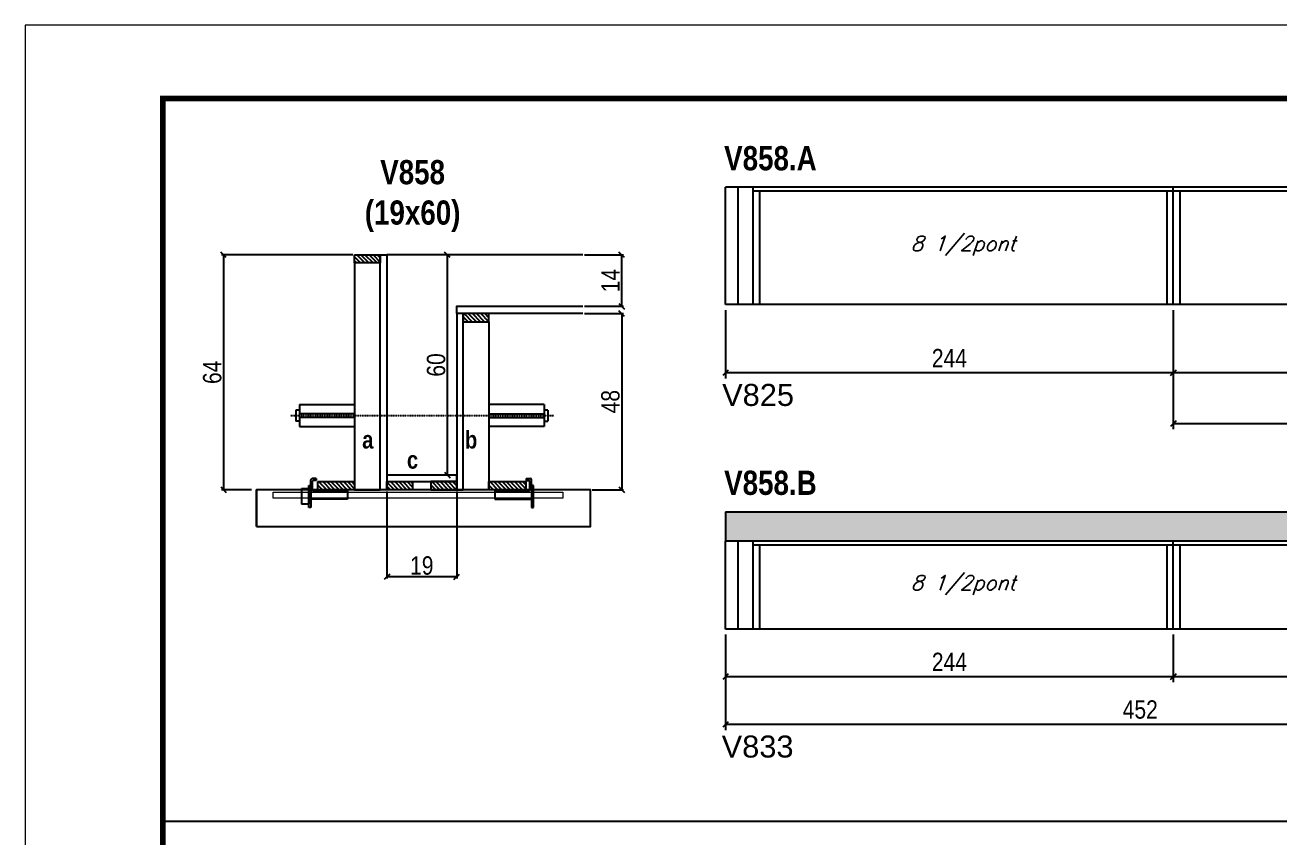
# Model space of a CAD drawing. Extents: x 3309 to 9590, y -2522 to 14608.
# Drawn here: x 8078 to 8762, y 7273 to 7716 of the extents above; entities that cross this region are included whole.
import ezdxf

# ---------------------------------------------------------------- set-up
doc = ezdxf.new("R2010")
doc.units = 0
doc.linetypes.add('DASHED', pattern=[0.75, 0.5, -0.25])
doc.linetypes.add('HIDDEN', pattern=[0.375, 0.25, -0.125])
for name, color, linetype in [('5', 5, 'Continuous'), ('barrote', 251, 'Continuous'), ('COTA', 241, 'Continuous'), ('detalhes', 4, 'Continuous'), ('NOMENCLATURA', 7, 'Continuous'), ('Painéis', 200, 'Continuous'), ('presilha', 1, 'Continuous'), ('SARR_2.2x10', 60, 'Continuous'), ('SARR_2.2x7', 40, 'Continuous'), ('SARR_3.5x7', 81, 'Continuous'), ('TENSOR', 3, 'Continuous'), ('texto', 7, 'Continuous')]:
    doc.layers.add(name, color=color, linetype=linetype)
for name, color, linetype, lineweight in [('CONCRETO', 251, 'Continuous', 25), ('Folhas', 255, 'Continuous', 9), ('SARRAFO DE PRESSAO', 251, 'DASHED', 9), ('SCO-___-LAJ', 2, 'Continuous', 0)]:
    doc.layers.add(name, color=color, linetype=linetype, lineweight=lineweight)
doc.styles.add('COTA TECNICA', font='techl___.ttf', dxfattribs={"height": 10})
doc.styles.add('COTA TECNICA 2X', font='techl___.ttf', dxfattribs={"height": 10})
doc.styles.add('Romans', font='romans.shx')
doc.styles.get("Standard").update_dxf_attribs({"font": 'arial.ttf'})
doc.styles.add('TECNICA', font='techb___.ttf', dxfattribs={"height": 10})
doc.dimstyles.new('PAINEL', dxfattribs={"dimtxt": 10, "dimasz": 3, "dimexe": 3, "dimexo": 3, "dimgap": 3, "dimtad": 1, "dimdec": 1, "dimzin": 12, "dimdsep": 46, "dimtxsty": 'COTA TECNICA', "dimblk1": 'OBLIQUE', "dimblk2": 'OBLIQUE', "dimsah": 1, "dimcen": 0.9, "dimclrd": 4, "dimclre": 4, "dimclrt": 240, "dimadec": 1, "dimazin": 3, "dimtfac": 1, "dimtdec": 1, "dimtmove": 0, "dimatfit": 3, "dimfxl": 1, "dimtolj": 1, "dimtzin": 12, "dimarcsym": 0})
doc.dimstyles.new('SECAO', dxfattribs={"dimscale": 0.333333, "dimtxt": 5, "dimasz": 9, "dimexe": 3, "dimexo": 3, "dimgap": 3, "dimtad": 1, "dimdec": 1, "dimlfac": 0.5, "dimzin": 12, "dimdsep": 46, "dimtxsty": 'COTA TECNICA 2X', "dimblk1": 'OBLIQUE', "dimblk2": 'OBLIQUE', "dimsah": 1, "dimcen": 0.9, "dimclrd": 4, "dimclre": 4, "dimclrt": 240, "dimadec": 1, "dimazin": 3, "dimtfac": 1, "dimtdec": 1, "dimtmove": 0, "dimatfit": 3, "dimfxl": 1, "dimtolj": 1, "dimtzin": 12, "dimarcsym": 0})
pattern_1 = [(135, (41510.5445, -116049.0389), (-1.122532015, -1.122532015), [])]

# ---------------------------------------------------------------- blocks, each defined once
blk = doc.blocks.new('9999999999')
at = {"layer": 'Folhas'}
blk.add_lwpolyline([(98138.98, 34190.21), (99623.98, 34190.21), (99623.98, 35240.21), (98138.98, 35240.21)], close=True, dxfattribs=at)
at = {"layer": 'Folhas', "color": 30, "const_width": 3}
blk.add_lwpolyline([(98213.98, 34230.21), (99583.98, 34230.21), (99583.98, 35200.21), (98213.98, 35200.21)], close=True, dxfattribs=at)
blk = doc.blocks.new('_Oblique')
at = {"color": 0, "linetype": 'ByBlock', "lineweight": -2}
blk.add_line((-0.5, -0.5), (0.5, 0.5), dxfattribs=at)
blk = doc.blocks.new('*D2369')
at = {"layer": 'COTA', "color": 4, "lineweight": -2, "transparency": 16777216}
for p, q in [((8275.01, 7462.13), (8275.01, 7414.66)), ((8313.01, 7462.13), (8313.01, 7414.66)), ((8313.01, 7415.66), (8275.01, 7415.66))]:
    blk.add_line(p, q, dxfattribs=at)
at = {"layer": 'Defpoints', "color": 0, "transparency": 16777216}
for p in [(8275.01, 7463.13), (8313.01, 7463.13), (8275.01, 7415.66)]:
    blk.add_point(p, dxfattribs=at)
at = {"layer": 'COTA', "color": 4, "lineweight": -2, "transparency": 16777216, "xscale": 3, "yscale": 3, "zscale": 3, "rotation": 180}
blk.add_blockref('_Oblique', (8275.01, 7415.66), dxfattribs=at)
at = {"layer": 'COTA', "color": 4, "lineweight": -2, "transparency": 16777216, "xscale": 3, "yscale": 3, "zscale": 3}
blk.add_blockref('_Oblique', (8313.01, 7415.66), dxfattribs=at)
at = {"layer": 'COTA', "color": 240, "transparency": 16777216, "insert": (8294.01, 7421.75), "char_height": 10, "attachment_point": 5, "style": 'COTA TECNICA 2X'}
blk.add_mtext('\\A1;19', dxfattribs=at)
blk = doc.blocks.new('PRESILHA METÁLICA 1')
at = {"layer": 'presilha'}
for p, q in [((12, 21), (8.6, 21)), ((12, 21), (12, 19.5)), ((0, 13), (6, 13)), ((0, 13), (0, 0)), ((6, 15.5), (7.5, 15.5)), ((6, -2.5), (6, 15.5)), ((6, 13), (6, 0)), ((7.5, 10.6), (7.5, 19.9)), ((7.5, 15.5), (7.5, -2.5)), ((9, 11.6), (9, 18.9)), ((12, 19.5), (9.6, 19.5)), ((37.5, 11), (9.6, 11)), ((37.5, 11), (37.5, 4.1)), ((6, 0), (0, 0)), ((37.5, 4.1), (7.5, 4.1)), ((7.5, -2.5), (6, -2.5))]:
    blk.add_line(p, q, dxfattribs=at)
for centre, radius, start, end in [((8.6, 19.9), 1.14, 90, 180), ((9.6, 18.9), 0.57, 90, 180), ((9.6, 11.6), 0.57, 180, 270)]:
    blk.add_arc(centre, radius, start, end, dxfattribs=at)
blk = doc.blocks.new('PRESILHA METÁLICA 2')
at = {"layer": 'presilha'}
for p, q in [((-5.2, 23.5), (-5.2, 22)), ((-5.2, 23.5), (-1.9, 23.5)), ((-5.2, 22), (-2.8, 22)), ((-2.2, 14.1), (-2.2, 21.4)), ((-0.8, 14.6), (-0.8, 22.4)), ((-30.8, 13.5), (-30.8, 6.6)), ((-30.8, 13.5), (-2.8, 13.5)), ((0.8, 18), (-0.8, 18)), ((-0.8, 18), (-0.8, 0)), ((0.8, 0), (0.8, 18)), ((-30.8, 6.6), (-0.8, 6.6)), ((-0.8, 0), (0.8, 0))]:
    blk.add_line(p, q, dxfattribs=at)
for centre, radius, start, end in [((-2.8, 21.4), 0.57, 0, 90), ((-1.9, 22.4), 1.14, 0, 90), ((-2.8, 14.1), 0.57, 270, 0)]:
    blk.add_arc(centre, radius, start, end, dxfattribs=at)
blk = doc.blocks.new('*D2370')
at = {"layer": 'COTA', "color": 4, "lineweight": -2, "transparency": 16777216}
for p, q in [((8256.41, 7591.13), (8184.96, 7591.13)), ((8185.96, 7591.13), (8185.96, 7463.13)), ((8201.19, 7463.13), (8184.96, 7463.13))]:
    blk.add_line(p, q, dxfattribs=at)
at = {"layer": 'Defpoints', "color": 0, "transparency": 16777216}
for p in [(8257.41, 7591.13), (8185.96, 7463.13), (8202.19, 7463.13)]:
    blk.add_point(p, dxfattribs=at)
at = {"layer": 'COTA', "color": 4, "lineweight": -2, "transparency": 16777216, "xscale": 3, "yscale": 3, "zscale": 3}
for p, rotation in [((8185.96, 7591.13), 90), ((8185.96, 7463.13), 270)]:
    blk.add_blockref('_Oblique', p, dxfattribs=dict(at, rotation=rotation))
at = {"layer": 'COTA', "color": 240, "transparency": 16777216, "insert": (8179.86, 7527.13), "char_height": 10, "attachment_point": 5, "rotation": 90, "style": 'COTA TECNICA 2X'}
blk.add_mtext('\\A1;64', dxfattribs=at)
blk = doc.blocks.new('*D2371')
at = {"layer": 'COTA', "color": 4, "lineweight": -2, "transparency": 16777216}
for p, q in [((8382.7, 7559.13), (8403.92, 7559.13)), ((8402.92, 7559.13), (8402.92, 7463.13)), ((8386.82, 7463.13), (8403.92, 7463.13))]:
    blk.add_line(p, q, dxfattribs=at)
at = {"layer": 'Defpoints', "color": 0, "transparency": 16777216}
for p in [(8381.7, 7559.13), (8385.82, 7463.13), (8402.92, 7463.13)]:
    blk.add_point(p, dxfattribs=at)
at = {"layer": 'COTA', "color": 4, "lineweight": -2, "transparency": 16777216, "xscale": 3, "yscale": 3, "zscale": 3}
for p, rotation in [((8402.92, 7559.13), 90), ((8402.92, 7463.13), 270)]:
    blk.add_blockref('_Oblique', p, dxfattribs=dict(at, rotation=rotation))
at = {"layer": 'COTA', "color": 240, "transparency": 16777216, "insert": (8396.83, 7511.13), "char_height": 10, "attachment_point": 5, "rotation": 90, "style": 'COTA TECNICA 2X'}
blk.add_mtext('\\A1;48', dxfattribs=at)
blk = doc.blocks.new('*D2372')
at = {"layer": 'COTA', "color": 4, "lineweight": -2, "transparency": 16777216}
for p, q in [((8312.01, 7591.13), (8306.93, 7591.13)), ((8307.93, 7471.13), (8307.93, 7591.13)), ((8312.01, 7471.13), (8306.93, 7471.13))]:
    blk.add_line(p, q, dxfattribs=at)
at = {"layer": 'Defpoints', "color": 0, "transparency": 16777216}
for p in [(8307.93, 7591.13), (8313.01, 7591.13), (8313.01, 7471.13)]:
    blk.add_point(p, dxfattribs=at)
at = {"layer": 'COTA', "color": 4, "lineweight": -2, "transparency": 16777216, "xscale": 3, "yscale": 3, "zscale": 3}
for p, rotation in [((8307.93, 7591.13), 90), ((8307.93, 7471.13), 270)]:
    blk.add_blockref('_Oblique', p, dxfattribs=dict(at, rotation=rotation))
at = {"layer": 'COTA', "color": 240, "transparency": 16777216, "insert": (8301.83, 7531.13), "char_height": 10, "attachment_point": 5, "rotation": 90, "style": 'COTA TECNICA 2X'}
blk.add_mtext('\\A1;60', dxfattribs=at)
blk = doc.blocks.new('*D2373')
at = {"layer": 'COTA', "color": 4, "lineweight": -2, "transparency": 16777216}
for p, q in [((8382.7, 7591.13), (8403.92, 7591.13)), ((8402.92, 7563.13), (8402.92, 7591.13)), ((8382.7, 7563.13), (8403.92, 7563.13))]:
    blk.add_line(p, q, dxfattribs=at)
at = {"layer": 'Defpoints', "color": 0, "transparency": 16777216}
for p in [(8381.7, 7591.13), (8402.92, 7591.13), (8381.7, 7563.13)]:
    blk.add_point(p, dxfattribs=at)
at = {"layer": 'COTA', "color": 4, "lineweight": -2, "transparency": 16777216, "xscale": 3, "yscale": 3, "zscale": 3}
for p, rotation in [((8402.92, 7591.13), 90), ((8402.92, 7563.13), 270)]:
    blk.add_blockref('_Oblique', p, dxfattribs=dict(at, rotation=rotation))
at = {"layer": 'COTA', "color": 240, "transparency": 16777216, "insert": (8396.85, 7577.13), "char_height": 10, "attachment_point": 5, "rotation": 90, "style": 'COTA TECNICA 2X'}
blk.add_mtext('\\A1;14', dxfattribs=at)
blk = doc.blocks.new('*D2376')
at = {"layer": 'COTA', "color": 4, "linetype": 'ByBlock', "lineweight": -2, "transparency": 16777216}
for p, q in [((8703.45, 7561.05), (8703.45, 7523.81)), ((8947.45, 7561.05), (8947.45, 7523.81)), ((8947.45, 7526.81), (8703.45, 7526.81))]:
    blk.add_line(p, q, dxfattribs=at)
at = {"layer": 'Defpoints', "color": 0, "linetype": 'ByBlock', "transparency": 16777216}
for p in [(8703.45, 7564.05), (8947.45, 7564.05), (8703.45, 7526.81)]:
    blk.add_point(p, dxfattribs=at)
at = {"layer": 'COTA', "color": 4, "linetype": 'ByBlock', "lineweight": -2, "transparency": 16777216, "xscale": 3, "yscale": 3, "zscale": 3, "rotation": 180}
blk.add_blockref('_Oblique', (8703.45, 7526.81), dxfattribs=at)
at = {"layer": 'COTA', "color": 4, "linetype": 'ByBlock', "lineweight": -2, "transparency": 16777216, "xscale": 3, "yscale": 3, "zscale": 3}
blk.add_blockref('_Oblique', (8947.45, 7526.81), dxfattribs=at)
at = {"layer": 'COTA', "color": 240, "linetype": 'ByBlock', "transparency": 16777216, "insert": (8825.45, 7534.88), "char_height": 10, "attachment_point": 5, "style": 'COTA TECNICA'}
blk.add_mtext('\\A1;244', dxfattribs=at)
blk = doc.blocks.new('*D2377')
at = {"layer": 'COTA', "color": 4, "linetype": 'ByBlock', "lineweight": -2, "transparency": 16777216}
for p, q in [((8459.45, 7561.05), (8459.45, 7523.81)), ((8703.45, 7561.05), (8703.45, 7523.81)), ((8703.45, 7526.81), (8459.45, 7526.81))]:
    blk.add_line(p, q, dxfattribs=at)
at = {"layer": 'Defpoints', "color": 0, "linetype": 'ByBlock', "transparency": 16777216}
for p in [(8459.45, 7564.05), (8703.45, 7564.05), (8459.45, 7526.81)]:
    blk.add_point(p, dxfattribs=at)
at = {"layer": 'COTA', "color": 4, "linetype": 'ByBlock', "lineweight": -2, "transparency": 16777216, "xscale": 3, "yscale": 3, "zscale": 3, "rotation": 180}
blk.add_blockref('_Oblique', (8459.45, 7526.81), dxfattribs=at)
at = {"layer": 'COTA', "color": 4, "linetype": 'ByBlock', "lineweight": -2, "transparency": 16777216, "xscale": 3, "yscale": 3, "zscale": 3}
blk.add_blockref('_Oblique', (8703.45, 7526.81), dxfattribs=at)
at = {"layer": 'COTA', "color": 240, "linetype": 'ByBlock', "transparency": 16777216, "insert": (8581.45, 7534.88), "char_height": 10, "attachment_point": 5, "style": 'COTA TECNICA'}
blk.add_mtext('\\A1;244', dxfattribs=at)
blk = doc.blocks.new('*D2380')
at = {"layer": 'COTA', "color": 4, "lineweight": -2, "transparency": 16777216}
for p, q in [((8703.45, 7561.05), (8703.45, 7496.15)), ((8947.45, 7561.05), (8947.45, 7496.15)), ((8703.45, 7499.15), (8947.45, 7499.15))]:
    blk.add_line(p, q, dxfattribs=at)
at = {"layer": 'Defpoints', "color": 0, "transparency": 16777216}
for p in [(8703.45, 7564.05), (8947.45, 7564.05), (8947.45, 7499.15)]:
    blk.add_point(p, dxfattribs=at)
at = {"layer": 'COTA', "color": 4, "lineweight": -2, "transparency": 16777216, "xscale": 3, "yscale": 3, "zscale": 3, "rotation": 180}
blk.add_blockref('_Oblique', (8703.45, 7499.15), dxfattribs=at)
at = {"layer": 'COTA', "color": 4, "lineweight": -2, "transparency": 16777216, "xscale": 3, "yscale": 3, "zscale": 3}
blk.add_blockref('_Oblique', (8947.45, 7499.15), dxfattribs=at)
at = {"layer": 'COTA', "color": 240, "transparency": 16777216, "insert": (8825.45, 7508.37), "char_height": 10, "attachment_point": 5, "style": 'COTA TECNICA'}
blk.add_mtext('\\A1;(2x)', dxfattribs=at)
blk = doc.blocks.new('*D2381')
at = {"layer": 'COTA', "color": 4, "linetype": 'ByBlock', "lineweight": -2, "transparency": 16777216}
for p, q in [((8703.45, 7384.12), (8703.45, 7358.2)), ((8911.45, 7384.12), (8911.45, 7358.2)), ((8911.45, 7361.2), (8703.45, 7361.2))]:
    blk.add_line(p, q, dxfattribs=at)
at = {"layer": 'Defpoints', "color": 0, "linetype": 'ByBlock', "transparency": 16777216}
for p in [(8703.45, 7387.12), (8911.45, 7387.12), (8703.45, 7361.2)]:
    blk.add_point(p, dxfattribs=at)
at = {"layer": 'COTA', "color": 4, "linetype": 'ByBlock', "lineweight": -2, "transparency": 16777216, "xscale": 3, "yscale": 3, "zscale": 3, "rotation": 180}
blk.add_blockref('_Oblique', (8703.45, 7361.2), dxfattribs=at)
at = {"layer": 'COTA', "color": 4, "linetype": 'ByBlock', "lineweight": -2, "transparency": 16777216, "xscale": 3, "yscale": 3, "zscale": 3}
blk.add_blockref('_Oblique', (8911.45, 7361.2), dxfattribs=at)
at = {"layer": 'COTA', "color": 240, "linetype": 'ByBlock', "transparency": 16777216, "insert": (8807.45, 7369.33), "char_height": 10, "attachment_point": 5, "style": 'COTA TECNICA'}
blk.add_mtext('\\A1;208', dxfattribs=at)
blk = doc.blocks.new('*D2382')
at = {"layer": 'COTA', "color": 4, "linetype": 'ByBlock', "lineweight": -2, "transparency": 16777216}
for p, q in [((8459.45, 7384.12), (8459.45, 7358.2)), ((8703.45, 7384.12), (8703.45, 7358.2)), ((8703.45, 7361.2), (8459.45, 7361.2))]:
    blk.add_line(p, q, dxfattribs=at)
at = {"layer": 'Defpoints', "color": 0, "linetype": 'ByBlock', "transparency": 16777216}
for p in [(8459.45, 7387.12), (8703.45, 7387.12), (8459.45, 7361.2)]:
    blk.add_point(p, dxfattribs=at)
at = {"layer": 'COTA', "color": 4, "linetype": 'ByBlock', "lineweight": -2, "transparency": 16777216, "xscale": 3, "yscale": 3, "zscale": 3, "rotation": 180}
blk.add_blockref('_Oblique', (8459.45, 7361.2), dxfattribs=at)
at = {"layer": 'COTA', "color": 4, "linetype": 'ByBlock', "lineweight": -2, "transparency": 16777216, "xscale": 3, "yscale": 3, "zscale": 3}
blk.add_blockref('_Oblique', (8703.45, 7361.2), dxfattribs=at)
at = {"layer": 'COTA', "color": 240, "linetype": 'ByBlock', "transparency": 16777216, "insert": (8581.45, 7369.27), "char_height": 10, "attachment_point": 5, "style": 'COTA TECNICA'}
blk.add_mtext('\\A1;244', dxfattribs=at)
blk = doc.blocks.new('*D2383')
at = {"layer": 'COTA', "color": 4, "linetype": 'ByBlock', "lineweight": -2, "transparency": 16777216}
for p, q in [((8459.45, 7384.12), (8459.45, 7332.14)), ((8911.45, 7384.12), (8911.45, 7332.14)), ((8911.45, 7335.14), (8459.45, 7335.14))]:
    blk.add_line(p, q, dxfattribs=at)
at = {"layer": 'Defpoints', "color": 0, "linetype": 'ByBlock', "transparency": 16777216}
for p in [(8459.45, 7387.12), (8911.45, 7387.12), (8459.45, 7335.14)]:
    blk.add_point(p, dxfattribs=at)
at = {"layer": 'COTA', "color": 4, "linetype": 'ByBlock', "lineweight": -2, "transparency": 16777216, "xscale": 3, "yscale": 3, "zscale": 3, "rotation": 180}
blk.add_blockref('_Oblique', (8459.45, 7335.14), dxfattribs=at)
at = {"layer": 'COTA', "color": 4, "linetype": 'ByBlock', "lineweight": -2, "transparency": 16777216, "xscale": 3, "yscale": 3, "zscale": 3}
blk.add_blockref('_Oblique', (8911.45, 7335.14), dxfattribs=at)
at = {"layer": 'COTA', "color": 240, "linetype": 'ByBlock', "transparency": 16777216, "insert": (8685.45, 7343.25), "char_height": 10, "attachment_point": 5, "style": 'COTA TECNICA'}
blk.add_mtext('\\A1;452', dxfattribs=at)

msp = doc.modelspace()

# ---------------------------------------------------------------- hatches: boundary and pattern name
at = {"layer": 'COTA'}
h = msp.add_hatch(dxfattribs=at)
h.set_pattern_fill('AR-CONC', color=256, scale=0.03)
h.paths.add_polyline_path([(8941.45, 7435.12), (9361.95, 7435.12), (9361.95, 7451.12), (8459.45, 7451.12), (8459.45, 7435.12), (8911.45, 7435.12), (8911.45, 7387.12), (8941.45, 7387.12)])
at = {"layer": 'SARR_2.2x10'}
h = msp.add_hatch(dxfattribs=at)
h.set_pattern_fill('ANSI31', color=256, scale=0.5, angle=90)
h.set_pattern_definition([(135, (41430.9445, -116049.0389), (-1.122532015, -1.122532015), [])])
h.paths.add_polyline_path([(8237.41, 7467.53), (8237.41, 7463.13), (8257.41, 7463.13), (8257.41, 7467.53)])
h = msp.add_hatch(dxfattribs=at)
h.set_pattern_fill('ANSI31', color=256, scale=0.5, angle=90)
h.set_pattern_definition([(135, (41524.1445, -116049.0389), (-1.122532015, -1.122532015), [])])
h.paths.add_polyline_path([(8330.61, 7467.53), (8330.61, 7463.13), (8350.61, 7463.13), (8350.61, 7467.53)])
at = {"layer": 'SARR_2.2x7'}
h = msp.add_hatch(dxfattribs=at)
h.set_pattern_fill('ANSI31', color=256, scale=0.5, angle=90)
h.set_pattern_definition([(135, (41444.9445, -115925.4389), (-1.122532015, -1.122532015), [])])
h.paths.add_polyline_path([(8271.41, 7591.13), (8271.41, 7586.73), (8257.41, 7586.73), (8257.41, 7591.13)])
h = msp.add_hatch(dxfattribs=at)
h.set_pattern_fill('ANSI31', color=256, scale=0.5, angle=90)
h.set_pattern_definition([(135, (41424.9445, -115957.4389), (-1.122532015, -1.122532015), [])])
h.paths.add_polyline_path([(8316.61, 7559.13), (8316.61, 7554.73), (8330.61, 7554.73), (8330.61, 7559.13)])
h = msp.add_hatch(dxfattribs=at)
h.set_pattern_fill('ANSI31', color=256, scale=0.5, angle=90)
h.set_pattern_definition(pattern_1)
h.paths.add_polyline_path([(8289.01, 7463.13), (8289.01, 7467.53), (8275.01, 7467.53), (8275.01, 7463.13)])
h = msp.add_hatch(dxfattribs=at)
h.set_pattern_fill('ANSI31', color=256, scale=0.5, angle=90)
h.set_pattern_definition(pattern_1)
h.paths.add_polyline_path([(8299.01, 7467.53), (8299.01, 7463.13), (8313.01, 7463.13), (8313.01, 7467.53)])

# ---------------------------------------------------------------- linework, layer by layer
at = {"ltscale": 3}
for p, q in [((8227.41, 7509.58), (8227.41, 7497.58)), ((8227.41, 7509.58), (8257.41, 7509.58)), ((8360.61, 7509.58), (8330.61, 7509.58)), ((8360.61, 7509.58), (8360.61, 7497.58)), ((8225.41, 7506.58), (8225.41, 7500.58)), ((8227.41, 7506.58), (8225.41, 7506.58)), ((8227.41, 7500.58), (8225.41, 7500.58)), ((8257.41, 7504.58), (8227.41, 7504.58)), ((8257.41, 7502.58), (8227.41, 7502.58)), ((8330.61, 7504.58), (8360.61, 7504.58)), ((8330.61, 7502.58), (8360.61, 7502.58)), ((8362.61, 7506.58), (8360.61, 7506.58)), ((8360.61, 7500.58), (8362.61, 7500.58)), ((8362.61, 7506.58), (8362.61, 7500.58)), ((8227.41, 7497.58), (8257.41, 7497.58)), ((8360.61, 7497.58), (8330.61, 7497.58))]:
    msp.add_line(p, q, dxfattribs=at)
at = {"layer": 'barrote'}
msp.add_lwpolyline([(8203.95, 7443.13), (8385.87, 7443.13), (8385.87, 7463.13), (8203.95, 7463.13)], close=True, dxfattribs=at)
at = {"layer": 'CONCRETO', "linetype": 'Continuous'}
msp.add_line((8381.7, 7591.13), (8275.01, 7591.13), dxfattribs=at)
at = {"layer": 'COTA'}
for p, q in [((8459.45, 7451.12), (8459.45, 7435.12)), ((8459.45, 7451.12), (9361.95, 7451.12)), ((8152.87, 7282.45), (9522.87, 7282.45))]:
    msp.add_line(p, q, dxfattribs=at)
at = {"layer": 'detalhes', "color": 250}
msp.add_line((8203.95, 7443.13), (8203.95, 7463.13), dxfattribs=at)
at = {"layer": 'Painéis', "linetype": 'ByBlock'}
for p, q in [((9182.95, 7628.05), (8459.45, 7628.05)), ((8459.45, 7564.05), (8459.45, 7628.05)), ((8703.45, 7564.05), (8703.45, 7628.05)), ((9182.95, 7564.05), (8459.45, 7564.05)), ((8911.45, 7435.12), (8459.45, 7435.12)), ((8459.45, 7387.12), (8459.45, 7435.12)), ((8703.45, 7387.12), (8703.45, 7435.12)), ((8911.45, 7387.12), (8459.45, 7387.12))]:
    msp.add_line(p, q, dxfattribs=at)
at = {"layer": 'Painéis', "linetype": 'Continuous'}
for points in [[(8271.41, 7463.13), (8271.41, 7591.13), (8275.01, 7591.13), (8275.01, 7463.13)], [(8316.61, 7463.13), (8316.61, 7559.13), (8313.01, 7559.13), (8313.01, 7463.13)], [(8313.01, 7471.13), (8275.01, 7471.13), (8275.01, 7467.53), (8313.01, 7467.53)]]:
    msp.add_lwpolyline(points, close=True, dxfattribs=at)
at = {"layer": 'Painéis', "linetype": 'Continuous', "elevation": 0}
msp.add_lwpolyline([(8381.7, 7559.13), (8313.01, 7559.13), (8313.01, 7563.13), (8381.7, 7563.13)], dxfattribs=at)
at = {"layer": 'SARR_2.2x10'}
for points in [[(8237.41, 7467.53), (8257.41, 7467.53), (8257.41, 7463.13), (8237.41, 7463.13)], [(8330.61, 7467.53), (8350.61, 7467.53), (8350.61, 7463.13), (8330.61, 7463.13)]]:
    msp.add_lwpolyline(points, close=True, dxfattribs=at)
at = {"layer": 'SARR_2.2x7', "linetype": 'Continuous'}
for p, q in [((8466.45, 7564.05), (8466.45, 7628.05)), ((8703.45, 7625.85), (8474.45, 7625.85)), ((8947.45, 7625.85), (8703.45, 7625.85)), ((8466.45, 7387.12), (8466.45, 7435.12)), ((8703.45, 7432.92), (8474.45, 7432.92)), ((8896.45, 7432.92), (8703.45, 7432.92))]:
    msp.add_line(p, q, dxfattribs=at)
at = {"layer": 'SARR_2.2x7', "elevation": 0}
for points in [[(8257.41, 7591.13), (8271.41, 7591.13), (8271.41, 7586.73), (8257.41, 7586.73)], [(8330.61, 7559.13), (8316.61, 7559.13), (8316.61, 7554.73), (8330.61, 7554.73)]]:
    msp.add_lwpolyline(points, close=True, dxfattribs=at)
at = {"layer": 'SARR_2.2x7'}
for points in [[(8275.01, 7467.53), (8289.01, 7467.53), (8289.01, 7463.13), (8275.01, 7463.13)], [(8313.01, 7467.53), (8299.01, 7467.53), (8299.01, 7463.13), (8313.01, 7463.13)]]:
    msp.add_lwpolyline(points, close=True, dxfattribs=at)
at = {"layer": 'SARR_3.5x7'}
for p, q in [((8474.45, 7628.05), (8474.45, 7564.05)), ((8477.95, 7625.85), (8477.95, 7564.05)), ((8699.95, 7625.85), (8699.95, 7564.05)), ((8706.95, 7625.85), (8706.95, 7564.05)), ((8474.45, 7435.12), (8474.45, 7387.12)), ((8477.95, 7432.92), (8477.95, 7387.12)), ((8699.95, 7432.92), (8699.95, 7387.12)), ((8706.95, 7432.92), (8706.95, 7387.12))]:
    msp.add_line(p, q, dxfattribs=at)
for points in [[(8271.41, 7586.73), (8257.41, 7586.73), (8257.41, 7463.13), (8271.41, 7463.13)], [(8316.61, 7554.73), (8330.61, 7554.73), (8330.61, 7463.13), (8316.61, 7463.13)]]:
    msp.add_lwpolyline(points, close=True, dxfattribs=at)
at = {"layer": 'SCO-___-LAJ', "color": 1}
msp.add_lwpolyline([(8212.95, 7461.8), (8370.79, 7461.8), (8370.79, 7458.6), (8212.95, 7458.6)], close=True, dxfattribs=at)
at = {"layer": 'TENSOR', "linetype": 'HIDDEN', "ltscale": 0.5}
msp.add_line((8222.41, 7503.58), (8365.91, 7503.58), dxfattribs=at)

# ---------------------------------------------------------------- block references
at = {"layer": 'presilha', "xscale": 0.6666666666666666, "yscale": 0.6666666666666666, "zscale": 0.6666666666666666}
for name, p in [('PRESILHA METÁLICA 1', (8228.54, 7455.16)), ('PRESILHA METÁLICA 2', (8354.28, 7453.5))]:
    msp.add_blockref(name, p, dxfattribs=at)
at = {"layer": 'SARRAFO DE PRESSAO', "color": 6, "linetype": 'ByBlock'}
msp.add_blockref('9999999999', (-90061.11, -27523.8), dxfattribs=at)

# ---------------------------------------------------------------- texts
at = {"layer": '5', "linetype": 'Continuous'}
for s, p in [('V825', (8457.65, 7508.8)), ('V833', (8457.39, 7317.13))]:
    msp.add_text(s, height=12, rotation=0.00004, dxfattribs=at).set_placement(p)
at = {"layer": 'detalhes', "style": 'TECNICA'}
for s, p in [('a', (8261.53, 7485.57)), ('b', (8317.51, 7485.56)), ('c', (8285.9, 7474.6))]:
    msp.add_text(s, height=9.6, dxfattribs=at).set_placement(p)
at = {"layer": 'NOMENCLATURA', "style": 'TECNICA'}
for s, p in [('V858.A', (8458.73, 7637.23)), ('V858.B', (8458.73, 7460.3))]:
    msp.add_text(s, height=13.2, dxfattribs=at).set_placement(p)
at = {"layer": 'NOMENCLATURA', "insert": (8289.01, 7642.83), "char_height": 13.2, "attachment_point": 2, "style": 'TECNICA'}
msp.add_mtext_dynamic_manual_height_columns('V858\\P(19x60)', width=300.2766, gutter_width=1, heights=[0], dxfattribs=at)
at = {"layer": 'texto', "color": 2, "char_height": 8, "attachment_point": 5, "style": 'Romans'}
for insert in [(8588.95, 7596.05), (8588.95, 7411.12)]:
    msp.add_mtext('{\\Q19;\\C256;8 1/2pont}', dxfattribs=dict(at, insert=insert))

# ---------------------------------------------------------------- dimensions: what is measured, and where the dimension line sits
at = {"layer": 'COTA'}
for base, p1, p2, picture, middle in [((8185.96, 7463.13, 0), (8257.41, 7591.13), (8202.19, 7463.13, 0), '*D2370', (8179.86, 7527.13, 0)), ((8307.93, 7591.13), (8313.01, 7471.13), (8313.01, 7591.13), '*D2372', (8301.83, 7531.13)), ((8402.92, 7591.13), (8381.7, 7563.13), (8381.7, 7591.13), '*D2373', (8396.85, 7577.13)), ((8402.92, 7463.13, 0), (8381.7, 7559.13), (8385.82, 7463.13, 0), '*D2371', (8396.83, 7511.13, 0))]:
    dim = msp.add_linear_dim(base=base, p1=p1, p2=p2, angle=90, dimstyle='SECAO', dxfattribs=at)
    dim.commit()
    dim.dimension.update_dxf_attribs({"geometry": picture, "text_midpoint": middle})
at = {"layer": 'COTA', "linetype": 'ByBlock'}
for base, p1, p2, picture, middle in [((8459.45, 7526.81), (8703.45, 7564.05), (8459.45, 7564.05), '*D2377', (8581.45, 7534.88)), ((8459.45, 7361.2), (8703.45, 7387.12), (8459.45, 7387.12), '*D2382', (8581.45, 7369.27))]:
    dim = msp.add_linear_dim(base=base, p1=p1, p2=p2, angle=180, dimstyle='PAINEL', override={"dimtmove": 1}, dxfattribs=at)
    dim.commit()
    dim.dimension.update_dxf_attribs({"geometry": picture, "text_midpoint": middle})
for base, p1, p2, picture, middle in [((8703.45, 7526.81), (8947.45, 7564.05), (8703.45, 7564.05), '*D2376', (8825.45, 7534.88)), ((8459.45, 7335.14), (8911.45, 7387.12), (8459.45, 7387.12), '*D2383', (8685.45, 7343.25)), ((8703.45, 7361.2), (8911.45, 7387.12), (8703.45, 7387.12), '*D2381', (8807.45, 7369.33))]:
    dim = msp.add_linear_dim(base=base, p1=p1, p2=p2, angle=180, dimstyle='PAINEL', dxfattribs=at)
    dim.commit()
    dim.dimension.update_dxf_attribs({"geometry": picture, "text_midpoint": middle})
at = {"layer": 'COTA'}
dim = msp.add_linear_dim(base=(8947.45, 7499.15), p1=(8703.45, 7564.05), p2=(8947.45, 7564.05), text='(2x)', dimstyle='PAINEL', dxfattribs=at)
dim.commit()
dim.dimension.update_dxf_attribs({"geometry": '*D2380', "text_midpoint": (8825.45, 7508.37)})
dim = msp.add_linear_dim(base=(8275.01, 7415.66), p1=(8313.01, 7463.13), p2=(8275.01, 7463.13), angle=180, dimstyle='SECAO', dxfattribs=at)
dim.commit()
dim.dimension.update_dxf_attribs({"geometry": '*D2369', "text_midpoint": (8294.01, 7415.66), "dimtype": 160})

doc.saveas('drawing.dxf')
